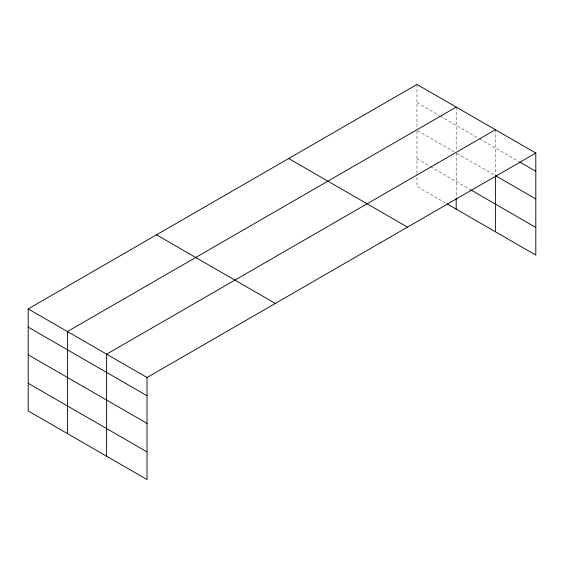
<?xml version="1.0" encoding="UTF-8"?>
<svg xmlns="http://www.w3.org/2000/svg" width="564" height="564" viewBox="0 0 564 564"><rect width="100%" height="100%" fill="white"/><g stroke="black" fill="none" stroke-linecap="round" stroke-linejoin="round"><path stroke-width="0.42" stroke-dasharray="2.82 2.11" d="M416.972 102.683L439.596 115.74M440.35 116.177L478.808 138.384M479.562 138.822L519.028 161.607M417.727 130.77L453.921 151.674M456.939 153.415L494.642 175.185M416.972 158.837L429.789 166.232M430.543 166.669L469.756 189.307M445.63 203.033L416.972 186.494L416.972 174.389M495.396 129.727L495.396 174.755M456.184 107.09L456.184 151.251M456.184 152.978L456.184 197.033M416.972 84.452L416.972 128.613M416.972 131.2L416.972 173.529"/><path stroke-width="0.85" d="M535.8 153.055L147.028 377.506L147.028 479.548L28.2 410.944L28.2 308.903L416.972 84.452L535.8 153.055L535.8 255.097L447.132 203.907M456.184 107.09L67.412 331.547L67.412 433.582M495.396 129.727L106.624 354.185L106.624 456.227M519.789 162.044L535.8 171.287M495.396 175.615L535.8 198.944M470.51 189.744L535.8 227.44M288.676 158.519L407.504 227.123M156.496 234.835L275.324 303.439M28.2 308.903L147.028 377.506M28.2 327.134L147.028 395.745M28.2 354.791L147.028 423.402M28.2 383.287L147.028 451.891M495.396 176.483L495.396 231.769M456.184 197.893L456.184 209.131"/></g></svg>
